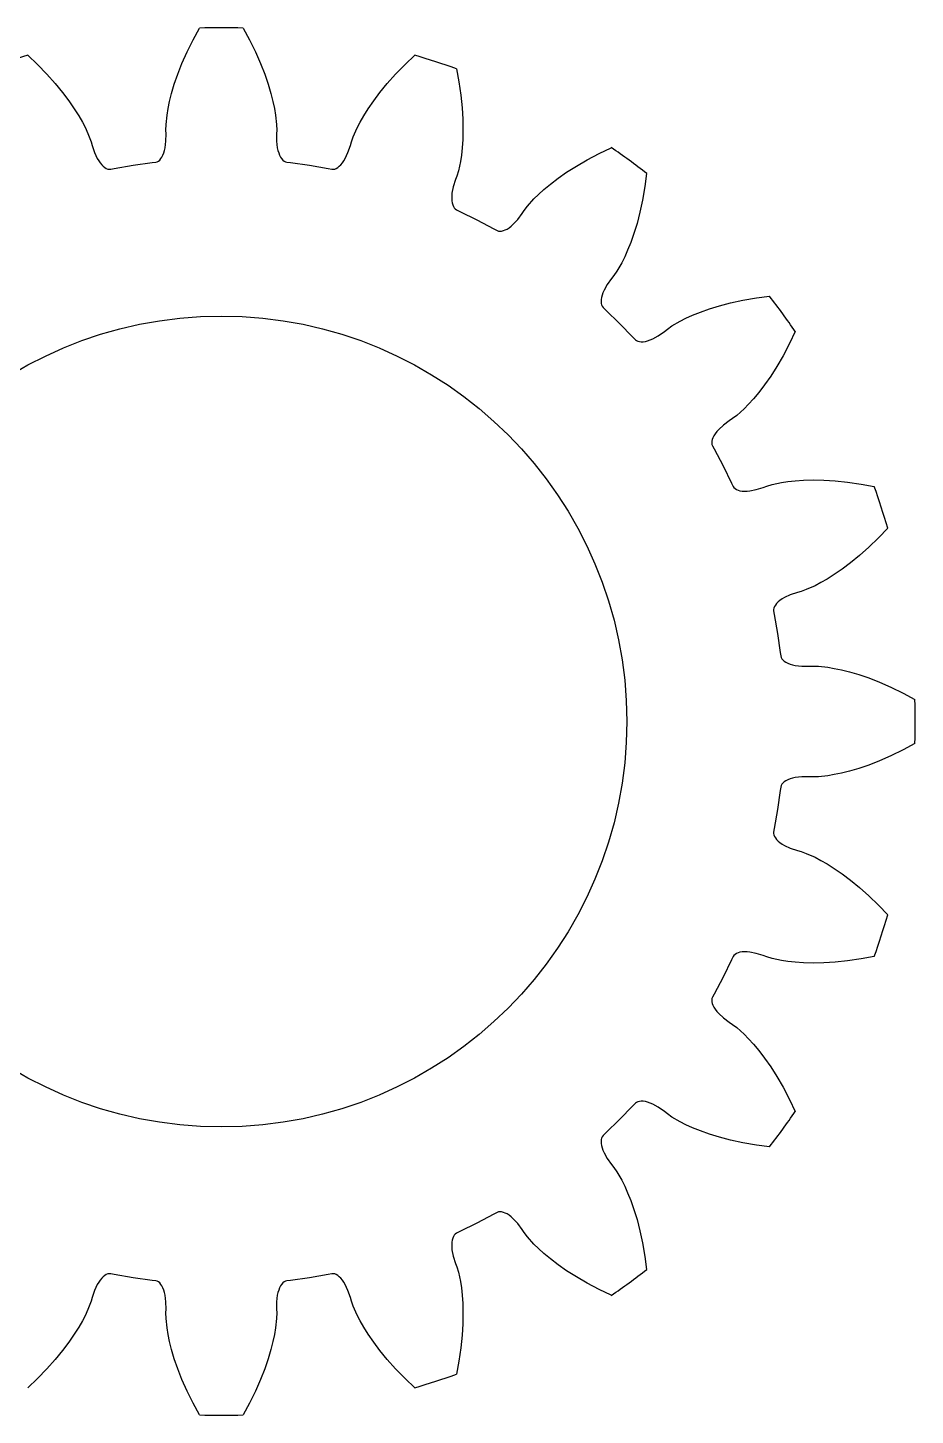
# Model space of a CAD drawing. Extents: x -7.7 to 7.7, y -7.7 to 7.7.
# Drawn here: x -2.15 to 7.7, y -7.7 to 7.7 of the extents above; entities that cross this region are included whole.
import ezdxf

# ---------------------------------------------------------------- set-up
doc = ezdxf.new("R2010")
doc.units = 0

msp = doc.modelspace()

# ---------------------------------------------------------------- linework, layer by layer
msp.add_circle((0, 0), 4.5)
msp.add_circle((0, 0), 4.5)
at = {"layer": 'layer0'}
for p, q in [((-0.38, 7.431), (-0.313, 7.567)), ((-0.313, 7.567), (-0.243, 7.696)), ((0.243, 7.696), (0.313, 7.567)), ((0.313, 7.567), (0.38, 7.431)), ((-2.147, 7.395), (-2.04, 7.293)), ((-0.436, 7.303), (-0.38, 7.431)), ((0.38, 7.431), (0.436, 7.303)), ((2.04, 7.293), (2.147, 7.395)), ((-2.04, 7.293), (-1.935, 7.185)), ((-0.483, 7.184), (-0.436, 7.303)), ((0.436, 7.303), (0.483, 7.184)), ((1.935, 7.185), (2.04, 7.293)), ((2.609, 7.244), (2.636, 7.1)), ((-1.935, 7.185), (-1.842, 7.081)), ((-0.521, 7.074), (-0.483, 7.184)), ((0.483, 7.184), (0.521, 7.074)), ((1.842, 7.081), (1.935, 7.185)), ((2.636, 7.1), (2.658, 6.95)), ((-1.842, 7.081), (-1.761, 6.982)), ((-1.761, 6.982), (-1.691, 6.889)), ((-0.574, 6.881), (-0.551, 6.972)), ((-0.551, 6.972), (-0.521, 7.074)), ((0.521, 7.074), (0.551, 6.972)), ((0.551, 6.972), (0.574, 6.881)), ((1.691, 6.889), (1.761, 6.982)), ((1.761, 6.982), (1.842, 7.081)), ((2.658, 6.95), (2.672, 6.811)), ((-1.691, 6.889), (-1.631, 6.801)), ((-1.631, 6.801), (-1.581, 6.722)), ((-0.602, 6.731), (-0.59, 6.802)), ((-0.59, 6.802), (-0.574, 6.881)), ((0.574, 6.881), (0.59, 6.802)), ((0.59, 6.802), (0.602, 6.731)), ((1.581, 6.722), (1.631, 6.801)), ((1.631, 6.801), (1.691, 6.889)), ((2.672, 6.811), (2.679, 6.684)), ((-1.581, 6.722), (-1.541, 6.652)), ((-1.541, 6.652), (-1.507, 6.588)), ((-0.615, 6.565), (-0.613, 6.626)), ((-0.613, 6.626), (-0.602, 6.731)), ((0.602, 6.731), (0.613, 6.626)), ((0.613, 6.626), (0.615, 6.565)), ((1.507, 6.588), (1.541, 6.652)), ((1.541, 6.652), (1.581, 6.722)), ((2.679, 6.684), (2.681, 6.567)), ((-1.507, 6.588), (-1.464, 6.491)), ((-1.464, 6.491), (-1.444, 6.434)), ((-0.613, 6.522), (-0.615, 6.565)), ((-0.614, 6.44), (-0.613, 6.522)), ((0.615, 6.565), (0.613, 6.522)), ((0.613, 6.522), (0.614, 6.44)), ((1.444, 6.434), (1.464, 6.491)), ((1.464, 6.491), (1.507, 6.588)), ((2.681, 6.567), (2.679, 6.461)), ((-1.444, 6.434), (-1.433, 6.392)), ((-1.433, 6.392), (-1.406, 6.314)), ((-1.406, 6.314), (-1.376, 6.25)), ((-0.638, 6.311), (-0.629, 6.339)), ((-0.629, 6.339), (-0.622, 6.369)), ((-0.622, 6.369), (-0.614, 6.44)), ((0.614, 6.44), (0.622, 6.369)), ((0.622, 6.369), (0.629, 6.339)), ((0.629, 6.339), (0.638, 6.311)), ((1.376, 6.25), (1.406, 6.314)), ((1.406, 6.314), (1.433, 6.392)), ((1.433, 6.392), (1.444, 6.434)), ((2.672, 6.367), (2.664, 6.287)), ((2.679, 6.461), (2.672, 6.367)), ((4.194, 6.306), (4.327, 6.369)), ((-1.376, 6.25), (-1.36, 6.223)), ((-1.36, 6.223), (-1.344, 6.199)), ((-1.344, 6.199), (-1.327, 6.179)), ((-1.327, 6.179), (-1.31, 6.162)), ((-1.31, 6.162), (-1.293, 6.149)), ((-1.187, 6.136), (-0.978, 6.173)), ((-0.978, 6.173), (-0.767, 6.203)), ((-0.767, 6.203), (-0.727, 6.208)), ((-0.727, 6.208), (-0.712, 6.213)), ((-0.712, 6.213), (-0.697, 6.221)), ((-0.697, 6.221), (-0.683, 6.232)), ((-0.683, 6.232), (-0.67, 6.247)), ((-0.67, 6.247), (-0.658, 6.265)), ((-0.658, 6.265), (-0.647, 6.287)), ((-0.647, 6.287), (-0.638, 6.311)), ((0.638, 6.311), (0.647, 6.287)), ((0.647, 6.287), (0.658, 6.265)), ((0.658, 6.265), (0.67, 6.247)), ((0.67, 6.247), (0.683, 6.232)), ((0.683, 6.232), (0.697, 6.221)), ((0.697, 6.221), (0.712, 6.213)), ((0.712, 6.213), (0.727, 6.208)), ((0.727, 6.208), (0.767, 6.203)), ((0.767, 6.203), (0.978, 6.173)), ((0.978, 6.173), (1.187, 6.136)), ((1.293, 6.149), (1.31, 6.162)), ((1.31, 6.162), (1.327, 6.179)), ((1.327, 6.179), (1.344, 6.199)), ((1.344, 6.199), (1.36, 6.223)), ((1.36, 6.223), (1.376, 6.25)), ((2.653, 6.216), (2.631, 6.112)), ((2.664, 6.287), (2.653, 6.216)), ((3.832, 6.096), (3.94, 6.165)), ((3.94, 6.165), (4.06, 6.235)), ((4.06, 6.235), (4.194, 6.306)), ((-1.293, 6.149), (-1.276, 6.138)), ((-1.276, 6.138), (-1.259, 6.132)), ((-1.259, 6.132), (-1.243, 6.129)), ((-1.243, 6.129), (-1.227, 6.129)), ((-1.227, 6.129), (-1.187, 6.136)), ((1.187, 6.136), (1.227, 6.129)), ((1.227, 6.129), (1.243, 6.129)), ((1.243, 6.129), (1.259, 6.132)), ((1.259, 6.132), (1.276, 6.138)), ((1.276, 6.138), (1.293, 6.149)), ((2.598, 6.014), (2.574, 5.935)), ((2.613, 6.054), (2.598, 6.014)), ((2.631, 6.112), (2.613, 6.054)), ((3.653, 5.965), (3.737, 6.029)), ((3.737, 6.029), (3.832, 6.096)), ((4.72, 6.083), (4.701, 5.938)), ((2.56, 5.865), (2.557, 5.834)), ((2.574, 5.935), (2.56, 5.865)), ((3.521, 5.85), (3.58, 5.904)), ((3.58, 5.904), (3.653, 5.965)), ((4.701, 5.938), (4.675, 5.788)), ((2.557, 5.834), (2.557, 5.805)), ((2.557, 5.805), (2.558, 5.779)), ((2.558, 5.779), (2.562, 5.755)), ((2.562, 5.755), (2.568, 5.734)), ((2.568, 5.734), (2.576, 5.716)), ((2.576, 5.716), (2.585, 5.701)), ((2.585, 5.701), (2.597, 5.689)), ((3.362, 5.673), (3.398, 5.721)), ((3.398, 5.721), (3.469, 5.8)), ((3.469, 5.8), (3.521, 5.85)), ((4.675, 5.788), (4.646, 5.652)), ((2.597, 5.689), (2.61, 5.679)), ((2.61, 5.679), (2.647, 5.662)), ((2.647, 5.662), (2.837, 5.569)), ((2.837, 5.569), (3.025, 5.469)), ((3.24, 5.519), (3.289, 5.571)), ((3.289, 5.571), (3.338, 5.637)), ((3.338, 5.637), (3.362, 5.673)), ((4.646, 5.652), (4.613, 5.529)), ((3.025, 5.469), (3.061, 5.45)), ((3.061, 5.45), (3.076, 5.444)), ((3.076, 5.444), (3.093, 5.443)), ((3.093, 5.443), (3.111, 5.444)), ((3.111, 5.444), (3.13, 5.448)), ((3.13, 5.448), (3.15, 5.456)), ((3.15, 5.456), (3.172, 5.466)), ((3.172, 5.466), (3.194, 5.48)), ((3.194, 5.48), (3.217, 5.498)), ((3.217, 5.498), (3.24, 5.519)), ((4.579, 5.417), (4.544, 5.317)), ((4.613, 5.529), (4.579, 5.417)), ((4.544, 5.317), (4.509, 5.23)), ((4.444, 5.092), (4.39, 5)), ((4.476, 5.156), (4.444, 5.092)), ((4.509, 5.23), (4.476, 5.156)), ((4.356, 4.95), (4.329, 4.917)), ((4.39, 5), (4.356, 4.95)), ((4.247, 4.787), (4.235, 4.758)), ((4.282, 4.849), (4.247, 4.787)), ((4.329, 4.917), (4.282, 4.849)), ((4.215, 4.682), (4.214, 4.66)), ((4.214, 4.66), (4.216, 4.641)), ((4.219, 4.706), (4.215, 4.682)), ((4.216, 4.641), (4.22, 4.623)), ((4.225, 4.731), (4.219, 4.706)), ((4.22, 4.623), (4.228, 4.608)), ((4.235, 4.758), (4.225, 4.731)), ((5.529, 4.613), (5.652, 4.646)), ((5.652, 4.646), (5.788, 4.675)), ((5.788, 4.675), (5.938, 4.701)), ((5.938, 4.701), (6.083, 4.72)), ((4.228, 4.608), (4.237, 4.595)), ((4.237, 4.595), (4.267, 4.567)), ((4.267, 4.567), (4.419, 4.419)), ((5.092, 4.444), (5.156, 4.476)), ((5.156, 4.476), (5.23, 4.509)), ((5.23, 4.509), (5.317, 4.544)), ((5.317, 4.544), (5.417, 4.579)), ((5.417, 4.579), (5.529, 4.613)), ((4.419, 4.419), (4.567, 4.267)), ((4.849, 4.282), (4.917, 4.329)), ((4.917, 4.329), (4.95, 4.356)), ((4.95, 4.356), (5, 4.39)), ((5, 4.39), (5.092, 4.444)), ((6.369, 4.327), (6.306, 4.194)), ((4.567, 4.267), (4.595, 4.237)), ((4.595, 4.237), (4.608, 4.228)), ((4.608, 4.228), (4.623, 4.22)), ((4.623, 4.22), (4.641, 4.216)), ((4.641, 4.216), (4.66, 4.214)), ((4.66, 4.214), (4.682, 4.215)), ((4.682, 4.215), (4.706, 4.219)), ((4.706, 4.219), (4.731, 4.225)), ((4.731, 4.225), (4.758, 4.235)), ((4.758, 4.235), (4.787, 4.247)), ((4.787, 4.247), (4.849, 4.282)), ((6.306, 4.194), (6.235, 4.06)), ((6.235, 4.06), (6.165, 3.94)), ((6.165, 3.94), (6.096, 3.832)), ((6.029, 3.737), (5.965, 3.653)), ((6.096, 3.832), (6.029, 3.737)), ((5.904, 3.58), (5.85, 3.521)), ((5.965, 3.653), (5.904, 3.58)), ((5.721, 3.398), (5.673, 3.362)), ((5.8, 3.469), (5.721, 3.398)), ((5.85, 3.521), (5.8, 3.469)), ((5.519, 3.24), (5.498, 3.217)), ((5.571, 3.289), (5.519, 3.24)), ((5.637, 3.338), (5.571, 3.289)), ((5.673, 3.362), (5.637, 3.338)), ((5.444, 3.111), (5.443, 3.093)), ((5.443, 3.093), (5.444, 3.076)), ((5.448, 3.13), (5.444, 3.111)), ((5.456, 3.15), (5.448, 3.13)), ((5.466, 3.172), (5.456, 3.15)), ((5.48, 3.194), (5.466, 3.172)), ((5.498, 3.217), (5.48, 3.194)), ((5.444, 3.076), (5.45, 3.061)), ((5.45, 3.061), (5.469, 3.025)), ((5.469, 3.025), (5.569, 2.837)), ((5.569, 2.837), (5.662, 2.647)), ((5.662, 2.647), (5.679, 2.61)), ((6.054, 2.613), (6.112, 2.631)), ((6.112, 2.631), (6.216, 2.653)), ((6.216, 2.653), (6.287, 2.664)), ((6.287, 2.664), (6.367, 2.672)), ((6.367, 2.672), (6.461, 2.679)), ((6.461, 2.679), (6.567, 2.681)), ((6.567, 2.681), (6.684, 2.679)), ((6.684, 2.679), (6.811, 2.672)), ((6.811, 2.672), (6.95, 2.658)), ((6.95, 2.658), (7.1, 2.636)), ((7.1, 2.636), (7.244, 2.609)), ((5.679, 2.61), (5.689, 2.597)), ((5.689, 2.597), (5.701, 2.585)), ((5.701, 2.585), (5.716, 2.576)), ((5.716, 2.576), (5.734, 2.568)), ((5.734, 2.568), (5.755, 2.562)), ((5.755, 2.562), (5.779, 2.558)), ((5.779, 2.558), (5.805, 2.557)), ((5.805, 2.557), (5.834, 2.557)), ((5.834, 2.557), (5.865, 2.56)), ((5.865, 2.56), (5.935, 2.574)), ((5.935, 2.574), (6.014, 2.598)), ((6.014, 2.598), (6.054, 2.613)), ((7.293, 2.04), (7.185, 1.935)), ((7.395, 2.147), (7.293, 2.04)), ((7.185, 1.935), (7.081, 1.842)), ((6.982, 1.761), (6.889, 1.691)), ((7.081, 1.842), (6.982, 1.761)), ((6.652, 1.541), (6.588, 1.507)), ((6.722, 1.581), (6.652, 1.541)), ((6.801, 1.631), (6.722, 1.581)), ((6.889, 1.691), (6.801, 1.631)), ((6.314, 1.406), (6.25, 1.376)), ((6.392, 1.433), (6.314, 1.406)), ((6.434, 1.444), (6.392, 1.433)), ((6.491, 1.464), (6.434, 1.444)), ((6.588, 1.507), (6.491, 1.464)), ((6.132, 1.259), (6.129, 1.243)), ((6.129, 1.243), (6.129, 1.227)), ((6.138, 1.276), (6.132, 1.259)), ((6.149, 1.293), (6.138, 1.276)), ((6.162, 1.31), (6.149, 1.293)), ((6.179, 1.327), (6.162, 1.31)), ((6.199, 1.344), (6.179, 1.327)), ((6.223, 1.36), (6.199, 1.344)), ((6.25, 1.376), (6.223, 1.36)), ((6.129, 1.227), (6.136, 1.187)), ((6.136, 1.187), (6.173, 0.978)), ((6.173, 0.978), (6.203, 0.767)), ((6.203, 0.767), (6.208, 0.727)), ((6.208, 0.727), (6.213, 0.712)), ((6.213, 0.712), (6.221, 0.697)), ((6.221, 0.697), (6.232, 0.683)), ((6.232, 0.683), (6.247, 0.67)), ((6.247, 0.67), (6.265, 0.658)), ((6.265, 0.658), (6.287, 0.647)), ((6.287, 0.647), (6.311, 0.638)), ((6.311, 0.638), (6.339, 0.629)), ((6.339, 0.629), (6.369, 0.622)), ((6.369, 0.622), (6.44, 0.614)), ((6.44, 0.614), (6.522, 0.613)), ((6.522, 0.613), (6.565, 0.615)), ((6.565, 0.615), (6.626, 0.613)), ((6.626, 0.613), (6.731, 0.602)), ((6.731, 0.602), (6.802, 0.59)), ((6.802, 0.59), (6.881, 0.574)), ((6.881, 0.574), (6.972, 0.551)), ((6.972, 0.551), (7.074, 0.521)), ((7.074, 0.521), (7.184, 0.483)), ((7.184, 0.483), (7.303, 0.436)), ((7.303, 0.436), (7.431, 0.38)), ((7.431, 0.38), (7.567, 0.313)), ((7.567, 0.313), (7.696, 0.243)), ((7.696, -0.243), (7.567, -0.313)), ((7.303, -0.436), (7.184, -0.483)), ((7.431, -0.38), (7.303, -0.436)), ((7.567, -0.313), (7.431, -0.38)), ((6.44, -0.614), (6.369, -0.622)), ((6.522, -0.613), (6.44, -0.614)), ((6.565, -0.615), (6.522, -0.613)), ((6.626, -0.613), (6.565, -0.615)), ((6.731, -0.602), (6.626, -0.613)), ((6.802, -0.59), (6.731, -0.602)), ((6.881, -0.574), (6.802, -0.59)), ((6.972, -0.551), (6.881, -0.574)), ((7.074, -0.521), (6.972, -0.551)), ((7.184, -0.483), (7.074, -0.521)), ((6.203, -0.767), (6.173, -0.978)), ((6.208, -0.727), (6.203, -0.767)), ((6.213, -0.712), (6.208, -0.727)), ((6.221, -0.697), (6.213, -0.712)), ((6.232, -0.683), (6.221, -0.697)), ((6.247, -0.67), (6.232, -0.683)), ((6.265, -0.658), (6.247, -0.67)), ((6.287, -0.647), (6.265, -0.658)), ((6.311, -0.638), (6.287, -0.647)), ((6.339, -0.629), (6.311, -0.638)), ((6.369, -0.622), (6.339, -0.629)), ((6.173, -0.978), (6.136, -1.187)), ((6.136, -1.187), (6.129, -1.227)), ((6.129, -1.227), (6.129, -1.243)), ((6.129, -1.243), (6.132, -1.259)), ((6.132, -1.259), (6.138, -1.276)), ((6.138, -1.276), (6.149, -1.293)), ((6.149, -1.293), (6.162, -1.31)), ((6.162, -1.31), (6.179, -1.327)), ((6.179, -1.327), (6.199, -1.344)), ((6.199, -1.344), (6.223, -1.36)), ((6.223, -1.36), (6.25, -1.376)), ((6.25, -1.376), (6.314, -1.406)), ((6.314, -1.406), (6.392, -1.433)), ((6.392, -1.433), (6.434, -1.444)), ((6.434, -1.444), (6.491, -1.464)), ((6.491, -1.464), (6.588, -1.507)), ((6.588, -1.507), (6.652, -1.541)), ((6.652, -1.541), (6.722, -1.581)), ((6.722, -1.581), (6.801, -1.631)), ((6.801, -1.631), (6.889, -1.691)), ((6.889, -1.691), (6.982, -1.761)), ((6.982, -1.761), (7.081, -1.842)), ((7.081, -1.842), (7.185, -1.935)), ((7.185, -1.935), (7.293, -2.04)), ((7.293, -2.04), (7.395, -2.147)), ((5.679, -2.61), (5.662, -2.647)), ((5.689, -2.597), (5.679, -2.61)), ((5.701, -2.585), (5.689, -2.597)), ((5.716, -2.576), (5.701, -2.585)), ((5.734, -2.568), (5.716, -2.576)), ((5.755, -2.562), (5.734, -2.568)), ((5.779, -2.558), (5.755, -2.562)), ((5.805, -2.557), (5.779, -2.558)), ((5.834, -2.557), (5.805, -2.557)), ((5.865, -2.56), (5.834, -2.557)), ((5.935, -2.574), (5.865, -2.56)), ((6.014, -2.598), (5.935, -2.574)), ((6.054, -2.613), (6.014, -2.598)), ((6.112, -2.631), (6.054, -2.613)), ((7.244, -2.609), (7.1, -2.636)), ((5.662, -2.647), (5.569, -2.837)), ((6.216, -2.653), (6.112, -2.631)), ((6.287, -2.664), (6.216, -2.653)), ((6.367, -2.672), (6.287, -2.664)), ((6.461, -2.679), (6.367, -2.672)), ((6.567, -2.681), (6.461, -2.679)), ((6.684, -2.679), (6.567, -2.681)), ((6.811, -2.672), (6.684, -2.679)), ((6.95, -2.658), (6.811, -2.672)), ((7.1, -2.636), (6.95, -2.658)), ((5.569, -2.837), (5.469, -3.025)), ((5.444, -3.076), (5.443, -3.093)), ((5.45, -3.061), (5.444, -3.076)), ((5.469, -3.025), (5.45, -3.061)), ((5.443, -3.093), (5.444, -3.111)), ((5.444, -3.111), (5.448, -3.13)), ((5.448, -3.13), (5.456, -3.15)), ((5.456, -3.15), (5.466, -3.172)), ((5.466, -3.172), (5.48, -3.194)), ((5.48, -3.194), (5.498, -3.217)), ((5.498, -3.217), (5.519, -3.24)), ((5.519, -3.24), (5.571, -3.289)), ((5.571, -3.289), (5.637, -3.338)), ((5.637, -3.338), (5.673, -3.362)), ((5.673, -3.362), (5.721, -3.398)), ((5.721, -3.398), (5.8, -3.469)), ((5.8, -3.469), (5.85, -3.521)), ((5.85, -3.521), (5.904, -3.58)), ((5.904, -3.58), (5.965, -3.653)), ((5.965, -3.653), (6.029, -3.737)), ((6.029, -3.737), (6.096, -3.832)), ((6.096, -3.832), (6.165, -3.94)), ((6.165, -3.94), (6.235, -4.06)), ((6.235, -4.06), (6.306, -4.194)), ((4.567, -4.267), (4.419, -4.419)), ((4.595, -4.237), (4.567, -4.267)), ((4.608, -4.228), (4.595, -4.237)), ((4.623, -4.22), (4.608, -4.228)), ((4.641, -4.216), (4.623, -4.22)), ((4.66, -4.214), (4.641, -4.216)), ((4.682, -4.215), (4.66, -4.214)), ((4.706, -4.219), (4.682, -4.215)), ((4.731, -4.225), (4.706, -4.219)), ((4.758, -4.235), (4.731, -4.225)), ((4.787, -4.247), (4.758, -4.235)), ((4.849, -4.282), (4.787, -4.247)), ((4.917, -4.329), (4.849, -4.282)), ((6.306, -4.194), (6.369, -4.327)), ((4.419, -4.419), (4.267, -4.567)), ((4.95, -4.356), (4.917, -4.329)), ((5, -4.39), (4.95, -4.356)), ((5.092, -4.444), (5, -4.39)), ((5.156, -4.476), (5.092, -4.444)), ((4.228, -4.608), (4.22, -4.623)), ((4.237, -4.595), (4.228, -4.608)), ((4.267, -4.567), (4.237, -4.595)), ((5.23, -4.509), (5.156, -4.476)), ((5.317, -4.544), (5.23, -4.509)), ((5.417, -4.579), (5.317, -4.544)), ((5.529, -4.613), (5.417, -4.579)), ((5.652, -4.646), (5.529, -4.613)), ((4.216, -4.641), (4.214, -4.66)), ((4.214, -4.66), (4.215, -4.682)), ((4.215, -4.682), (4.219, -4.706)), ((4.22, -4.623), (4.216, -4.641)), ((4.219, -4.706), (4.225, -4.731)), ((4.225, -4.731), (4.235, -4.758)), ((4.235, -4.758), (4.247, -4.787)), ((5.788, -4.675), (5.652, -4.646)), ((5.938, -4.701), (5.788, -4.675)), ((6.083, -4.72), (5.938, -4.701)), ((4.247, -4.787), (4.282, -4.849)), ((4.282, -4.849), (4.329, -4.917)), ((4.329, -4.917), (4.356, -4.95)), ((4.356, -4.95), (4.39, -5)), ((4.39, -5), (4.444, -5.092)), ((4.444, -5.092), (4.476, -5.156)), ((4.476, -5.156), (4.509, -5.23)), ((4.509, -5.23), (4.544, -5.317)), ((4.544, -5.317), (4.579, -5.417)), ((3.025, -5.469), (2.837, -5.569)), ((3.061, -5.45), (3.025, -5.469)), ((3.076, -5.444), (3.061, -5.45)), ((3.093, -5.443), (3.076, -5.444)), ((3.111, -5.444), (3.093, -5.443)), ((3.13, -5.448), (3.111, -5.444)), ((3.15, -5.456), (3.13, -5.448)), ((3.172, -5.466), (3.15, -5.456)), ((3.194, -5.48), (3.172, -5.466)), ((3.217, -5.498), (3.194, -5.48)), ((3.24, -5.519), (3.217, -5.498)), ((3.289, -5.571), (3.24, -5.519)), ((4.579, -5.417), (4.613, -5.529)), ((4.613, -5.529), (4.646, -5.652)), ((2.597, -5.689), (2.585, -5.701)), ((2.61, -5.679), (2.597, -5.689)), ((2.647, -5.662), (2.61, -5.679)), ((2.837, -5.569), (2.647, -5.662)), ((3.338, -5.637), (3.289, -5.571)), ((3.362, -5.673), (3.338, -5.637)), ((3.398, -5.721), (3.362, -5.673)), ((4.646, -5.652), (4.675, -5.788)), ((2.558, -5.779), (2.557, -5.805)), ((2.557, -5.805), (2.557, -5.834)), ((2.557, -5.834), (2.56, -5.865)), ((2.562, -5.755), (2.558, -5.779)), ((2.568, -5.734), (2.562, -5.755)), ((2.576, -5.716), (2.568, -5.734)), ((2.585, -5.701), (2.576, -5.716)), ((3.469, -5.8), (3.398, -5.721)), ((3.521, -5.85), (3.469, -5.8)), ((3.58, -5.904), (3.521, -5.85)), ((4.675, -5.788), (4.701, -5.938)), ((2.56, -5.865), (2.574, -5.935)), ((2.574, -5.935), (2.598, -6.014)), ((3.653, -5.965), (3.58, -5.904)), ((3.737, -6.029), (3.653, -5.965)), ((4.701, -5.938), (4.72, -6.083)), ((-1.293, -6.149), (-1.31, -6.162)), ((-1.276, -6.138), (-1.293, -6.149)), ((-1.259, -6.132), (-1.276, -6.138)), ((-1.243, -6.129), (-1.259, -6.132)), ((-1.227, -6.129), (-1.243, -6.129)), ((-1.187, -6.136), (-1.227, -6.129)), ((-0.978, -6.173), (-1.187, -6.136)), ((1.187, -6.136), (0.978, -6.173)), ((1.227, -6.129), (1.187, -6.136)), ((1.243, -6.129), (1.227, -6.129)), ((1.259, -6.132), (1.243, -6.129)), ((1.276, -6.138), (1.259, -6.132)), ((1.293, -6.149), (1.276, -6.138)), ((1.31, -6.162), (1.293, -6.149)), ((2.598, -6.014), (2.613, -6.054)), ((2.613, -6.054), (2.631, -6.112)), ((2.631, -6.112), (2.653, -6.216)), ((3.832, -6.096), (3.737, -6.029)), ((3.94, -6.165), (3.832, -6.096)), ((-1.376, -6.25), (-1.406, -6.314)), ((-1.36, -6.223), (-1.376, -6.25)), ((-1.344, -6.199), (-1.36, -6.223)), ((-1.327, -6.179), (-1.344, -6.199)), ((-1.31, -6.162), (-1.327, -6.179)), ((-0.767, -6.203), (-0.978, -6.173)), ((-0.727, -6.208), (-0.767, -6.203)), ((-0.712, -6.213), (-0.727, -6.208)), ((-0.697, -6.221), (-0.712, -6.213)), ((-0.683, -6.232), (-0.697, -6.221)), ((-0.67, -6.247), (-0.683, -6.232)), ((-0.658, -6.265), (-0.67, -6.247)), ((-0.647, -6.287), (-0.658, -6.265)), ((-0.638, -6.311), (-0.647, -6.287)), ((-0.629, -6.339), (-0.638, -6.311)), ((0.638, -6.311), (0.629, -6.339)), ((0.647, -6.287), (0.638, -6.311)), ((0.658, -6.265), (0.647, -6.287)), ((0.67, -6.247), (0.658, -6.265)), ((0.683, -6.232), (0.67, -6.247)), ((0.697, -6.221), (0.683, -6.232)), ((0.712, -6.213), (0.697, -6.221)), ((0.727, -6.208), (0.712, -6.213)), ((0.767, -6.203), (0.727, -6.208)), ((0.978, -6.173), (0.767, -6.203)), ((1.327, -6.179), (1.31, -6.162)), ((1.344, -6.199), (1.327, -6.179)), ((1.36, -6.223), (1.344, -6.199)), ((1.376, -6.25), (1.36, -6.223)), ((1.406, -6.314), (1.376, -6.25)), ((2.653, -6.216), (2.664, -6.287)), ((2.664, -6.287), (2.672, -6.367)), ((4.06, -6.235), (3.94, -6.165)), ((4.194, -6.306), (4.06, -6.235)), ((4.327, -6.369), (4.194, -6.306)), ((-1.444, -6.434), (-1.464, -6.491)), ((-1.433, -6.392), (-1.444, -6.434)), ((-1.406, -6.314), (-1.433, -6.392)), ((-0.622, -6.369), (-0.629, -6.339)), ((-0.614, -6.44), (-0.622, -6.369)), ((-0.613, -6.522), (-0.614, -6.44)), ((0.614, -6.44), (0.613, -6.522)), ((0.622, -6.369), (0.614, -6.44)), ((0.629, -6.339), (0.622, -6.369)), ((1.433, -6.392), (1.406, -6.314)), ((1.444, -6.434), (1.433, -6.392)), ((1.464, -6.491), (1.444, -6.434)), ((2.672, -6.367), (2.679, -6.461)), ((2.679, -6.461), (2.681, -6.567)), ((-1.507, -6.588), (-1.541, -6.652)), ((-1.464, -6.491), (-1.507, -6.588)), ((-0.615, -6.565), (-0.613, -6.522)), ((-0.613, -6.626), (-0.615, -6.565)), ((0.613, -6.522), (0.615, -6.565)), ((0.615, -6.565), (0.613, -6.626)), ((1.507, -6.588), (1.464, -6.491)), ((1.541, -6.652), (1.507, -6.588)), ((2.681, -6.567), (2.679, -6.684)), ((-1.581, -6.722), (-1.631, -6.801)), ((-1.541, -6.652), (-1.581, -6.722)), ((-0.602, -6.731), (-0.613, -6.626)), ((-0.59, -6.802), (-0.602, -6.731)), ((0.602, -6.731), (0.59, -6.802)), ((0.613, -6.626), (0.602, -6.731)), ((1.581, -6.722), (1.541, -6.652)), ((1.631, -6.801), (1.581, -6.722)), ((2.679, -6.684), (2.672, -6.811)), ((-1.691, -6.889), (-1.761, -6.982)), ((-1.631, -6.801), (-1.691, -6.889)), ((-0.574, -6.881), (-0.59, -6.802)), ((-0.551, -6.972), (-0.574, -6.881)), ((0.574, -6.881), (0.551, -6.972)), ((0.59, -6.802), (0.574, -6.881)), ((1.691, -6.889), (1.631, -6.801)), ((1.761, -6.982), (1.691, -6.889)), ((2.672, -6.811), (2.658, -6.95)), ((-1.842, -7.081), (-1.935, -7.185)), ((-1.761, -6.982), (-1.842, -7.081)), ((-0.521, -7.074), (-0.551, -6.972)), ((-0.483, -7.184), (-0.521, -7.074)), ((0.521, -7.074), (0.483, -7.184)), ((0.551, -6.972), (0.521, -7.074)), ((1.842, -7.081), (1.761, -6.982)), ((1.935, -7.185), (1.842, -7.081)), ((2.658, -6.95), (2.636, -7.1)), ((-1.935, -7.185), (-2.04, -7.293)), ((-0.436, -7.303), (-0.483, -7.184)), ((0.483, -7.184), (0.436, -7.303)), ((2.04, -7.293), (1.935, -7.185)), ((2.636, -7.1), (2.609, -7.244)), ((-2.04, -7.293), (-2.147, -7.395)), ((-0.38, -7.431), (-0.436, -7.303)), ((0.436, -7.303), (0.38, -7.431)), ((2.147, -7.395), (2.04, -7.293)), ((-0.313, -7.567), (-0.38, -7.431)), ((0.38, -7.431), (0.313, -7.567)), ((-0.243, -7.696), (-0.313, -7.567)), ((0.313, -7.567), (0.243, -7.696))]:
    msp.add_line(p, q, dxfattribs=at)
for start, end in [(88.1909, 91.8091), (106.1909, 109.8091), (70.1909, 73.8091), (52.1909, 55.8091), (34.1909, 37.8091), (16.1909, 19.8091), (358.1909, 361.8091), (340.1909, 343.8091), (322.1909, 325.8091), (304.1909, 307.8091), (286.1909, 289.8091), (268.1909, 271.8091)]:
    msp.add_arc((0, 0), 7.7, start, end, dxfattribs=at)
at = {"layer": 'layer1'}
for p, q in [((-0.38, 7.431), (-0.313, 7.567)), ((-0.313, 7.567), (-0.243, 7.696)), ((0.243, 7.696), (0.313, 7.567)), ((0.313, 7.567), (0.38, 7.431)), ((-2.147, 7.395), (-2.04, 7.293)), ((-0.436, 7.303), (-0.38, 7.431)), ((0.38, 7.431), (0.436, 7.303)), ((2.04, 7.293), (2.147, 7.395)), ((-2.04, 7.293), (-1.935, 7.185)), ((-0.483, 7.184), (-0.436, 7.303)), ((0.436, 7.303), (0.483, 7.184)), ((1.935, 7.185), (2.04, 7.293)), ((2.609, 7.244), (2.636, 7.1)), ((-1.935, 7.185), (-1.842, 7.081)), ((-0.521, 7.074), (-0.483, 7.184)), ((0.483, 7.184), (0.521, 7.074)), ((1.842, 7.081), (1.935, 7.185)), ((2.636, 7.1), (2.658, 6.95)), ((-1.842, 7.081), (-1.761, 6.982)), ((-1.761, 6.982), (-1.691, 6.889)), ((-0.574, 6.881), (-0.551, 6.972)), ((-0.551, 6.972), (-0.521, 7.074)), ((0.521, 7.074), (0.551, 6.972)), ((0.551, 6.972), (0.574, 6.881)), ((1.691, 6.889), (1.761, 6.982)), ((1.761, 6.982), (1.842, 7.081)), ((2.658, 6.95), (2.672, 6.811)), ((-1.691, 6.889), (-1.631, 6.801)), ((-1.631, 6.801), (-1.581, 6.722)), ((-0.602, 6.731), (-0.59, 6.802)), ((-0.59, 6.802), (-0.574, 6.881)), ((0.574, 6.881), (0.59, 6.802)), ((0.59, 6.802), (0.602, 6.731)), ((1.581, 6.722), (1.631, 6.801)), ((1.631, 6.801), (1.691, 6.889)), ((2.672, 6.811), (2.679, 6.684)), ((-1.581, 6.722), (-1.541, 6.652)), ((-1.541, 6.652), (-1.507, 6.588)), ((-0.615, 6.565), (-0.613, 6.626)), ((-0.613, 6.626), (-0.602, 6.731)), ((0.602, 6.731), (0.613, 6.626)), ((0.613, 6.626), (0.615, 6.565)), ((1.507, 6.588), (1.541, 6.652)), ((1.541, 6.652), (1.581, 6.722)), ((2.679, 6.684), (2.681, 6.567)), ((-1.507, 6.588), (-1.464, 6.491)), ((-1.464, 6.491), (-1.444, 6.434)), ((-0.613, 6.522), (-0.615, 6.565)), ((-0.614, 6.44), (-0.613, 6.522)), ((0.615, 6.565), (0.613, 6.522)), ((0.613, 6.522), (0.614, 6.44)), ((1.444, 6.434), (1.464, 6.491)), ((1.464, 6.491), (1.507, 6.588)), ((2.681, 6.567), (2.679, 6.461)), ((-1.444, 6.434), (-1.433, 6.392)), ((-1.433, 6.392), (-1.406, 6.314)), ((-1.406, 6.314), (-1.376, 6.25)), ((-0.638, 6.311), (-0.629, 6.339)), ((-0.629, 6.339), (-0.622, 6.369)), ((-0.622, 6.369), (-0.614, 6.44)), ((0.614, 6.44), (0.622, 6.369)), ((0.622, 6.369), (0.629, 6.339)), ((0.629, 6.339), (0.638, 6.311)), ((1.376, 6.25), (1.406, 6.314)), ((1.406, 6.314), (1.433, 6.392)), ((1.433, 6.392), (1.444, 6.434)), ((2.672, 6.367), (2.664, 6.287)), ((2.679, 6.461), (2.672, 6.367)), ((4.194, 6.306), (4.327, 6.369)), ((-1.376, 6.25), (-1.36, 6.223)), ((-1.36, 6.223), (-1.344, 6.199)), ((-1.344, 6.199), (-1.327, 6.179)), ((-1.327, 6.179), (-1.31, 6.162)), ((-1.31, 6.162), (-1.293, 6.149)), ((-1.187, 6.136), (-0.978, 6.173)), ((-0.978, 6.173), (-0.767, 6.203)), ((-0.767, 6.203), (-0.727, 6.208)), ((-0.727, 6.208), (-0.712, 6.213)), ((-0.712, 6.213), (-0.697, 6.221)), ((-0.697, 6.221), (-0.683, 6.232)), ((-0.683, 6.232), (-0.67, 6.247)), ((-0.67, 6.247), (-0.658, 6.265)), ((-0.658, 6.265), (-0.647, 6.287)), ((-0.647, 6.287), (-0.638, 6.311)), ((0.638, 6.311), (0.647, 6.287)), ((0.647, 6.287), (0.658, 6.265)), ((0.658, 6.265), (0.67, 6.247)), ((0.67, 6.247), (0.683, 6.232)), ((0.683, 6.232), (0.697, 6.221)), ((0.697, 6.221), (0.712, 6.213)), ((0.712, 6.213), (0.727, 6.208)), ((0.727, 6.208), (0.767, 6.203)), ((0.767, 6.203), (0.978, 6.173)), ((0.978, 6.173), (1.187, 6.136)), ((1.293, 6.149), (1.31, 6.162)), ((1.31, 6.162), (1.327, 6.179)), ((1.327, 6.179), (1.344, 6.199)), ((1.344, 6.199), (1.36, 6.223)), ((1.36, 6.223), (1.376, 6.25)), ((2.653, 6.216), (2.631, 6.112)), ((2.664, 6.287), (2.653, 6.216)), ((3.832, 6.096), (3.94, 6.165)), ((3.94, 6.165), (4.06, 6.235)), ((4.06, 6.235), (4.194, 6.306)), ((-1.293, 6.149), (-1.276, 6.138)), ((-1.276, 6.138), (-1.259, 6.132)), ((-1.259, 6.132), (-1.243, 6.129)), ((-1.243, 6.129), (-1.227, 6.129)), ((-1.227, 6.129), (-1.187, 6.136)), ((1.187, 6.136), (1.227, 6.129)), ((1.227, 6.129), (1.243, 6.129)), ((1.243, 6.129), (1.259, 6.132)), ((1.259, 6.132), (1.276, 6.138)), ((1.276, 6.138), (1.293, 6.149)), ((2.598, 6.014), (2.574, 5.935)), ((2.613, 6.054), (2.598, 6.014)), ((2.631, 6.112), (2.613, 6.054)), ((3.653, 5.965), (3.737, 6.029)), ((3.737, 6.029), (3.832, 6.096)), ((4.72, 6.083), (4.701, 5.938)), ((2.56, 5.865), (2.557, 5.834)), ((2.574, 5.935), (2.56, 5.865)), ((3.521, 5.85), (3.58, 5.904)), ((3.58, 5.904), (3.653, 5.965)), ((4.701, 5.938), (4.675, 5.788)), ((2.557, 5.834), (2.557, 5.805)), ((2.557, 5.805), (2.558, 5.779)), ((2.558, 5.779), (2.562, 5.755)), ((2.562, 5.755), (2.568, 5.734)), ((2.568, 5.734), (2.576, 5.716)), ((2.576, 5.716), (2.585, 5.701)), ((2.585, 5.701), (2.597, 5.689)), ((3.362, 5.673), (3.398, 5.721)), ((3.398, 5.721), (3.469, 5.8)), ((3.469, 5.8), (3.521, 5.85)), ((4.675, 5.788), (4.646, 5.652)), ((2.597, 5.689), (2.61, 5.679)), ((2.61, 5.679), (2.647, 5.662)), ((2.647, 5.662), (2.837, 5.569)), ((2.837, 5.569), (3.025, 5.469)), ((3.24, 5.519), (3.289, 5.571)), ((3.289, 5.571), (3.338, 5.637)), ((3.338, 5.637), (3.362, 5.673)), ((4.646, 5.652), (4.613, 5.529)), ((3.025, 5.469), (3.061, 5.45)), ((3.061, 5.45), (3.076, 5.444)), ((3.076, 5.444), (3.093, 5.443)), ((3.093, 5.443), (3.111, 5.444)), ((3.111, 5.444), (3.13, 5.448)), ((3.13, 5.448), (3.15, 5.456)), ((3.15, 5.456), (3.172, 5.466)), ((3.172, 5.466), (3.194, 5.48)), ((3.194, 5.48), (3.217, 5.498)), ((3.217, 5.498), (3.24, 5.519)), ((4.579, 5.417), (4.544, 5.317)), ((4.613, 5.529), (4.579, 5.417)), ((4.544, 5.317), (4.509, 5.23)), ((4.444, 5.092), (4.39, 5)), ((4.476, 5.156), (4.444, 5.092)), ((4.509, 5.23), (4.476, 5.156)), ((4.356, 4.95), (4.329, 4.917)), ((4.39, 5), (4.356, 4.95)), ((4.247, 4.787), (4.235, 4.758)), ((4.282, 4.849), (4.247, 4.787)), ((4.329, 4.917), (4.282, 4.849)), ((4.215, 4.682), (4.214, 4.66)), ((4.214, 4.66), (4.216, 4.641)), ((4.219, 4.706), (4.215, 4.682)), ((4.216, 4.641), (4.22, 4.623)), ((4.225, 4.731), (4.219, 4.706)), ((4.22, 4.623), (4.228, 4.608)), ((4.235, 4.758), (4.225, 4.731)), ((5.529, 4.613), (5.652, 4.646)), ((5.652, 4.646), (5.788, 4.675)), ((5.788, 4.675), (5.938, 4.701)), ((5.938, 4.701), (6.083, 4.72)), ((4.228, 4.608), (4.237, 4.595)), ((4.237, 4.595), (4.267, 4.567)), ((4.267, 4.567), (4.419, 4.419)), ((5.092, 4.444), (5.156, 4.476)), ((5.156, 4.476), (5.23, 4.509)), ((5.23, 4.509), (5.317, 4.544)), ((5.317, 4.544), (5.417, 4.579)), ((5.417, 4.579), (5.529, 4.613)), ((4.419, 4.419), (4.567, 4.267)), ((4.849, 4.282), (4.917, 4.329)), ((4.917, 4.329), (4.95, 4.356)), ((4.95, 4.356), (5, 4.39)), ((5, 4.39), (5.092, 4.444)), ((6.369, 4.327), (6.306, 4.194)), ((4.567, 4.267), (4.595, 4.237)), ((4.595, 4.237), (4.608, 4.228)), ((4.608, 4.228), (4.623, 4.22)), ((4.623, 4.22), (4.641, 4.216)), ((4.641, 4.216), (4.66, 4.214)), ((4.66, 4.214), (4.682, 4.215)), ((4.682, 4.215), (4.706, 4.219)), ((4.706, 4.219), (4.731, 4.225)), ((4.731, 4.225), (4.758, 4.235)), ((4.758, 4.235), (4.787, 4.247)), ((4.787, 4.247), (4.849, 4.282)), ((6.306, 4.194), (6.235, 4.06)), ((6.235, 4.06), (6.165, 3.94)), ((6.165, 3.94), (6.096, 3.832)), ((6.029, 3.737), (5.965, 3.653)), ((6.096, 3.832), (6.029, 3.737)), ((5.904, 3.58), (5.85, 3.521)), ((5.965, 3.653), (5.904, 3.58)), ((5.721, 3.398), (5.673, 3.362)), ((5.8, 3.469), (5.721, 3.398)), ((5.85, 3.521), (5.8, 3.469)), ((5.519, 3.24), (5.498, 3.217)), ((5.571, 3.289), (5.519, 3.24)), ((5.637, 3.338), (5.571, 3.289)), ((5.673, 3.362), (5.637, 3.338)), ((5.444, 3.111), (5.443, 3.093)), ((5.443, 3.093), (5.444, 3.076)), ((5.448, 3.13), (5.444, 3.111)), ((5.456, 3.15), (5.448, 3.13)), ((5.466, 3.172), (5.456, 3.15)), ((5.48, 3.194), (5.466, 3.172)), ((5.498, 3.217), (5.48, 3.194)), ((5.444, 3.076), (5.45, 3.061)), ((5.45, 3.061), (5.469, 3.025)), ((5.469, 3.025), (5.569, 2.837)), ((5.569, 2.837), (5.662, 2.647)), ((5.662, 2.647), (5.679, 2.61)), ((6.054, 2.613), (6.112, 2.631)), ((6.112, 2.631), (6.216, 2.653)), ((6.216, 2.653), (6.287, 2.664)), ((6.287, 2.664), (6.367, 2.672)), ((6.367, 2.672), (6.461, 2.679)), ((6.461, 2.679), (6.567, 2.681)), ((6.567, 2.681), (6.684, 2.679)), ((6.684, 2.679), (6.811, 2.672)), ((6.811, 2.672), (6.95, 2.658)), ((6.95, 2.658), (7.1, 2.636)), ((7.1, 2.636), (7.244, 2.609)), ((5.679, 2.61), (5.689, 2.597)), ((5.689, 2.597), (5.701, 2.585)), ((5.701, 2.585), (5.716, 2.576)), ((5.716, 2.576), (5.734, 2.568)), ((5.734, 2.568), (5.755, 2.562)), ((5.755, 2.562), (5.779, 2.558)), ((5.779, 2.558), (5.805, 2.557)), ((5.805, 2.557), (5.834, 2.557)), ((5.834, 2.557), (5.865, 2.56)), ((5.865, 2.56), (5.935, 2.574)), ((5.935, 2.574), (6.014, 2.598)), ((6.014, 2.598), (6.054, 2.613)), ((7.293, 2.04), (7.185, 1.935)), ((7.395, 2.147), (7.293, 2.04)), ((7.185, 1.935), (7.081, 1.842)), ((6.982, 1.761), (6.889, 1.691)), ((7.081, 1.842), (6.982, 1.761)), ((6.652, 1.541), (6.588, 1.507)), ((6.722, 1.581), (6.652, 1.541)), ((6.801, 1.631), (6.722, 1.581)), ((6.889, 1.691), (6.801, 1.631)), ((6.314, 1.406), (6.25, 1.376)), ((6.392, 1.433), (6.314, 1.406)), ((6.434, 1.444), (6.392, 1.433)), ((6.491, 1.464), (6.434, 1.444)), ((6.588, 1.507), (6.491, 1.464)), ((6.132, 1.259), (6.129, 1.243)), ((6.129, 1.243), (6.129, 1.227)), ((6.138, 1.276), (6.132, 1.259)), ((6.149, 1.293), (6.138, 1.276)), ((6.162, 1.31), (6.149, 1.293)), ((6.179, 1.327), (6.162, 1.31)), ((6.199, 1.344), (6.179, 1.327)), ((6.223, 1.36), (6.199, 1.344)), ((6.25, 1.376), (6.223, 1.36)), ((6.129, 1.227), (6.136, 1.187)), ((6.136, 1.187), (6.173, 0.978)), ((6.173, 0.978), (6.203, 0.767)), ((6.203, 0.767), (6.208, 0.727)), ((6.208, 0.727), (6.213, 0.712)), ((6.213, 0.712), (6.221, 0.697)), ((6.221, 0.697), (6.232, 0.683)), ((6.232, 0.683), (6.247, 0.67)), ((6.247, 0.67), (6.265, 0.658)), ((6.265, 0.658), (6.287, 0.647)), ((6.287, 0.647), (6.311, 0.638)), ((6.311, 0.638), (6.339, 0.629)), ((6.339, 0.629), (6.369, 0.622)), ((6.369, 0.622), (6.44, 0.614)), ((6.44, 0.614), (6.522, 0.613)), ((6.522, 0.613), (6.565, 0.615)), ((6.565, 0.615), (6.626, 0.613)), ((6.626, 0.613), (6.731, 0.602)), ((6.731, 0.602), (6.802, 0.59)), ((6.802, 0.59), (6.881, 0.574)), ((6.881, 0.574), (6.972, 0.551)), ((6.972, 0.551), (7.074, 0.521)), ((7.074, 0.521), (7.184, 0.483)), ((7.184, 0.483), (7.303, 0.436)), ((7.303, 0.436), (7.431, 0.38)), ((7.431, 0.38), (7.567, 0.313)), ((7.567, 0.313), (7.696, 0.243)), ((7.696, -0.243), (7.567, -0.313)), ((7.303, -0.436), (7.184, -0.483)), ((7.431, -0.38), (7.303, -0.436)), ((7.567, -0.313), (7.431, -0.38)), ((6.44, -0.614), (6.369, -0.622)), ((6.522, -0.613), (6.44, -0.614)), ((6.565, -0.615), (6.522, -0.613)), ((6.626, -0.613), (6.565, -0.615)), ((6.731, -0.602), (6.626, -0.613)), ((6.802, -0.59), (6.731, -0.602)), ((6.881, -0.574), (6.802, -0.59)), ((6.972, -0.551), (6.881, -0.574)), ((7.074, -0.521), (6.972, -0.551)), ((7.184, -0.483), (7.074, -0.521)), ((6.203, -0.767), (6.173, -0.978)), ((6.208, -0.727), (6.203, -0.767)), ((6.213, -0.712), (6.208, -0.727)), ((6.221, -0.697), (6.213, -0.712)), ((6.232, -0.683), (6.221, -0.697)), ((6.247, -0.67), (6.232, -0.683)), ((6.265, -0.658), (6.247, -0.67)), ((6.287, -0.647), (6.265, -0.658)), ((6.311, -0.638), (6.287, -0.647)), ((6.339, -0.629), (6.311, -0.638)), ((6.369, -0.622), (6.339, -0.629)), ((6.173, -0.978), (6.136, -1.187)), ((6.136, -1.187), (6.129, -1.227)), ((6.129, -1.227), (6.129, -1.243)), ((6.129, -1.243), (6.132, -1.259)), ((6.132, -1.259), (6.138, -1.276)), ((6.138, -1.276), (6.149, -1.293)), ((6.149, -1.293), (6.162, -1.31)), ((6.162, -1.31), (6.179, -1.327)), ((6.179, -1.327), (6.199, -1.344)), ((6.199, -1.344), (6.223, -1.36)), ((6.223, -1.36), (6.25, -1.376)), ((6.25, -1.376), (6.314, -1.406)), ((6.314, -1.406), (6.392, -1.433)), ((6.392, -1.433), (6.434, -1.444)), ((6.434, -1.444), (6.491, -1.464)), ((6.491, -1.464), (6.588, -1.507)), ((6.588, -1.507), (6.652, -1.541)), ((6.652, -1.541), (6.722, -1.581)), ((6.722, -1.581), (6.801, -1.631)), ((6.801, -1.631), (6.889, -1.691)), ((6.889, -1.691), (6.982, -1.761)), ((6.982, -1.761), (7.081, -1.842)), ((7.081, -1.842), (7.185, -1.935)), ((7.185, -1.935), (7.293, -2.04)), ((7.293, -2.04), (7.395, -2.147)), ((5.679, -2.61), (5.662, -2.647)), ((5.689, -2.597), (5.679, -2.61)), ((5.701, -2.585), (5.689, -2.597)), ((5.716, -2.576), (5.701, -2.585)), ((5.734, -2.568), (5.716, -2.576)), ((5.755, -2.562), (5.734, -2.568)), ((5.779, -2.558), (5.755, -2.562)), ((5.805, -2.557), (5.779, -2.558)), ((5.834, -2.557), (5.805, -2.557)), ((5.865, -2.56), (5.834, -2.557)), ((5.935, -2.574), (5.865, -2.56)), ((6.014, -2.598), (5.935, -2.574)), ((6.054, -2.613), (6.014, -2.598)), ((6.112, -2.631), (6.054, -2.613)), ((7.244, -2.609), (7.1, -2.636)), ((5.662, -2.647), (5.569, -2.837)), ((6.216, -2.653), (6.112, -2.631)), ((6.287, -2.664), (6.216, -2.653)), ((6.367, -2.672), (6.287, -2.664)), ((6.461, -2.679), (6.367, -2.672)), ((6.567, -2.681), (6.461, -2.679)), ((6.684, -2.679), (6.567, -2.681)), ((6.811, -2.672), (6.684, -2.679)), ((6.95, -2.658), (6.811, -2.672)), ((7.1, -2.636), (6.95, -2.658)), ((5.569, -2.837), (5.469, -3.025)), ((5.444, -3.076), (5.443, -3.093)), ((5.45, -3.061), (5.444, -3.076)), ((5.469, -3.025), (5.45, -3.061)), ((5.443, -3.093), (5.444, -3.111)), ((5.444, -3.111), (5.448, -3.13)), ((5.448, -3.13), (5.456, -3.15)), ((5.456, -3.15), (5.466, -3.172)), ((5.466, -3.172), (5.48, -3.194)), ((5.48, -3.194), (5.498, -3.217)), ((5.498, -3.217), (5.519, -3.24)), ((5.519, -3.24), (5.571, -3.289)), ((5.571, -3.289), (5.637, -3.338)), ((5.637, -3.338), (5.673, -3.362)), ((5.673, -3.362), (5.721, -3.398)), ((5.721, -3.398), (5.8, -3.469)), ((5.8, -3.469), (5.85, -3.521)), ((5.85, -3.521), (5.904, -3.58)), ((5.904, -3.58), (5.965, -3.653)), ((5.965, -3.653), (6.029, -3.737)), ((6.029, -3.737), (6.096, -3.832)), ((6.096, -3.832), (6.165, -3.94)), ((6.165, -3.94), (6.235, -4.06)), ((6.235, -4.06), (6.306, -4.194)), ((4.567, -4.267), (4.419, -4.419)), ((4.595, -4.237), (4.567, -4.267)), ((4.608, -4.228), (4.595, -4.237)), ((4.623, -4.22), (4.608, -4.228)), ((4.641, -4.216), (4.623, -4.22)), ((4.66, -4.214), (4.641, -4.216)), ((4.682, -4.215), (4.66, -4.214)), ((4.706, -4.219), (4.682, -4.215)), ((4.731, -4.225), (4.706, -4.219)), ((4.758, -4.235), (4.731, -4.225)), ((4.787, -4.247), (4.758, -4.235)), ((4.849, -4.282), (4.787, -4.247)), ((4.917, -4.329), (4.849, -4.282)), ((6.306, -4.194), (6.369, -4.327)), ((4.419, -4.419), (4.267, -4.567)), ((4.95, -4.356), (4.917, -4.329)), ((5, -4.39), (4.95, -4.356)), ((5.092, -4.444), (5, -4.39)), ((5.156, -4.476), (5.092, -4.444)), ((4.228, -4.608), (4.22, -4.623)), ((4.237, -4.595), (4.228, -4.608)), ((4.267, -4.567), (4.237, -4.595)), ((5.23, -4.509), (5.156, -4.476)), ((5.317, -4.544), (5.23, -4.509)), ((5.417, -4.579), (5.317, -4.544)), ((5.529, -4.613), (5.417, -4.579)), ((5.652, -4.646), (5.529, -4.613)), ((4.216, -4.641), (4.214, -4.66)), ((4.214, -4.66), (4.215, -4.682)), ((4.215, -4.682), (4.219, -4.706)), ((4.22, -4.623), (4.216, -4.641)), ((4.219, -4.706), (4.225, -4.731)), ((4.225, -4.731), (4.235, -4.758)), ((4.235, -4.758), (4.247, -4.787)), ((5.788, -4.675), (5.652, -4.646)), ((5.938, -4.701), (5.788, -4.675)), ((6.083, -4.72), (5.938, -4.701)), ((4.247, -4.787), (4.282, -4.849)), ((4.282, -4.849), (4.329, -4.917)), ((4.329, -4.917), (4.356, -4.95)), ((4.356, -4.95), (4.39, -5)), ((4.39, -5), (4.444, -5.092)), ((4.444, -5.092), (4.476, -5.156)), ((4.476, -5.156), (4.509, -5.23)), ((4.509, -5.23), (4.544, -5.317)), ((4.544, -5.317), (4.579, -5.417)), ((3.025, -5.469), (2.837, -5.569)), ((3.061, -5.45), (3.025, -5.469)), ((3.076, -5.444), (3.061, -5.45)), ((3.093, -5.443), (3.076, -5.444)), ((3.111, -5.444), (3.093, -5.443)), ((3.13, -5.448), (3.111, -5.444)), ((3.15, -5.456), (3.13, -5.448)), ((3.172, -5.466), (3.15, -5.456)), ((3.194, -5.48), (3.172, -5.466)), ((3.217, -5.498), (3.194, -5.48)), ((3.24, -5.519), (3.217, -5.498)), ((3.289, -5.571), (3.24, -5.519)), ((4.579, -5.417), (4.613, -5.529)), ((4.613, -5.529), (4.646, -5.652)), ((2.597, -5.689), (2.585, -5.701)), ((2.61, -5.679), (2.597, -5.689)), ((2.647, -5.662), (2.61, -5.679)), ((2.837, -5.569), (2.647, -5.662)), ((3.338, -5.637), (3.289, -5.571)), ((3.362, -5.673), (3.338, -5.637)), ((3.398, -5.721), (3.362, -5.673)), ((4.646, -5.652), (4.675, -5.788)), ((2.558, -5.779), (2.557, -5.805)), ((2.557, -5.805), (2.557, -5.834)), ((2.557, -5.834), (2.56, -5.865)), ((2.562, -5.755), (2.558, -5.779)), ((2.568, -5.734), (2.562, -5.755)), ((2.576, -5.716), (2.568, -5.734)), ((2.585, -5.701), (2.576, -5.716)), ((3.469, -5.8), (3.398, -5.721)), ((3.521, -5.85), (3.469, -5.8)), ((3.58, -5.904), (3.521, -5.85)), ((4.675, -5.788), (4.701, -5.938)), ((2.56, -5.865), (2.574, -5.935)), ((2.574, -5.935), (2.598, -6.014)), ((3.653, -5.965), (3.58, -5.904)), ((3.737, -6.029), (3.653, -5.965)), ((4.701, -5.938), (4.72, -6.083)), ((-1.293, -6.149), (-1.31, -6.162)), ((-1.276, -6.138), (-1.293, -6.149)), ((-1.259, -6.132), (-1.276, -6.138)), ((-1.243, -6.129), (-1.259, -6.132)), ((-1.227, -6.129), (-1.243, -6.129)), ((-1.187, -6.136), (-1.227, -6.129)), ((-0.978, -6.173), (-1.187, -6.136)), ((1.187, -6.136), (0.978, -6.173)), ((1.227, -6.129), (1.187, -6.136)), ((1.243, -6.129), (1.227, -6.129)), ((1.259, -6.132), (1.243, -6.129)), ((1.276, -6.138), (1.259, -6.132)), ((1.293, -6.149), (1.276, -6.138)), ((1.31, -6.162), (1.293, -6.149)), ((2.598, -6.014), (2.613, -6.054)), ((2.613, -6.054), (2.631, -6.112)), ((2.631, -6.112), (2.653, -6.216)), ((3.832, -6.096), (3.737, -6.029)), ((3.94, -6.165), (3.832, -6.096)), ((-1.376, -6.25), (-1.406, -6.314)), ((-1.36, -6.223), (-1.376, -6.25)), ((-1.344, -6.199), (-1.36, -6.223)), ((-1.327, -6.179), (-1.344, -6.199)), ((-1.31, -6.162), (-1.327, -6.179)), ((-0.767, -6.203), (-0.978, -6.173)), ((-0.727, -6.208), (-0.767, -6.203)), ((-0.712, -6.213), (-0.727, -6.208)), ((-0.697, -6.221), (-0.712, -6.213)), ((-0.683, -6.232), (-0.697, -6.221)), ((-0.67, -6.247), (-0.683, -6.232)), ((-0.658, -6.265), (-0.67, -6.247)), ((-0.647, -6.287), (-0.658, -6.265)), ((-0.638, -6.311), (-0.647, -6.287)), ((-0.629, -6.339), (-0.638, -6.311)), ((0.638, -6.311), (0.629, -6.339)), ((0.647, -6.287), (0.638, -6.311)), ((0.658, -6.265), (0.647, -6.287)), ((0.67, -6.247), (0.658, -6.265)), ((0.683, -6.232), (0.67, -6.247)), ((0.697, -6.221), (0.683, -6.232)), ((0.712, -6.213), (0.697, -6.221)), ((0.727, -6.208), (0.712, -6.213)), ((0.767, -6.203), (0.727, -6.208)), ((0.978, -6.173), (0.767, -6.203)), ((1.327, -6.179), (1.31, -6.162)), ((1.344, -6.199), (1.327, -6.179)), ((1.36, -6.223), (1.344, -6.199)), ((1.376, -6.25), (1.36, -6.223)), ((1.406, -6.314), (1.376, -6.25)), ((2.653, -6.216), (2.664, -6.287)), ((2.664, -6.287), (2.672, -6.367)), ((4.06, -6.235), (3.94, -6.165)), ((4.194, -6.306), (4.06, -6.235)), ((4.327, -6.369), (4.194, -6.306)), ((-1.444, -6.434), (-1.464, -6.491)), ((-1.433, -6.392), (-1.444, -6.434)), ((-1.406, -6.314), (-1.433, -6.392)), ((-0.622, -6.369), (-0.629, -6.339)), ((-0.614, -6.44), (-0.622, -6.369)), ((-0.613, -6.522), (-0.614, -6.44)), ((0.614, -6.44), (0.613, -6.522)), ((0.622, -6.369), (0.614, -6.44)), ((0.629, -6.339), (0.622, -6.369)), ((1.433, -6.392), (1.406, -6.314)), ((1.444, -6.434), (1.433, -6.392)), ((1.464, -6.491), (1.444, -6.434)), ((2.672, -6.367), (2.679, -6.461)), ((2.679, -6.461), (2.681, -6.567)), ((-1.507, -6.588), (-1.541, -6.652)), ((-1.464, -6.491), (-1.507, -6.588)), ((-0.615, -6.565), (-0.613, -6.522)), ((-0.613, -6.626), (-0.615, -6.565)), ((0.613, -6.522), (0.615, -6.565)), ((0.615, -6.565), (0.613, -6.626)), ((1.507, -6.588), (1.464, -6.491)), ((1.541, -6.652), (1.507, -6.588)), ((2.681, -6.567), (2.679, -6.684)), ((-1.581, -6.722), (-1.631, -6.801)), ((-1.541, -6.652), (-1.581, -6.722)), ((-0.602, -6.731), (-0.613, -6.626)), ((-0.59, -6.802), (-0.602, -6.731)), ((0.602, -6.731), (0.59, -6.802)), ((0.613, -6.626), (0.602, -6.731)), ((1.581, -6.722), (1.541, -6.652)), ((1.631, -6.801), (1.581, -6.722)), ((2.679, -6.684), (2.672, -6.811)), ((-1.691, -6.889), (-1.761, -6.982)), ((-1.631, -6.801), (-1.691, -6.889)), ((-0.574, -6.881), (-0.59, -6.802)), ((-0.551, -6.972), (-0.574, -6.881)), ((0.574, -6.881), (0.551, -6.972)), ((0.59, -6.802), (0.574, -6.881)), ((1.691, -6.889), (1.631, -6.801)), ((1.761, -6.982), (1.691, -6.889)), ((2.672, -6.811), (2.658, -6.95)), ((-1.842, -7.081), (-1.935, -7.185)), ((-1.761, -6.982), (-1.842, -7.081)), ((-0.521, -7.074), (-0.551, -6.972)), ((-0.483, -7.184), (-0.521, -7.074)), ((0.521, -7.074), (0.483, -7.184)), ((0.551, -6.972), (0.521, -7.074)), ((1.842, -7.081), (1.761, -6.982)), ((1.935, -7.185), (1.842, -7.081)), ((2.658, -6.95), (2.636, -7.1)), ((-1.935, -7.185), (-2.04, -7.293)), ((-0.436, -7.303), (-0.483, -7.184)), ((0.483, -7.184), (0.436, -7.303)), ((2.04, -7.293), (1.935, -7.185)), ((2.636, -7.1), (2.609, -7.244)), ((-2.04, -7.293), (-2.147, -7.395)), ((-0.38, -7.431), (-0.436, -7.303)), ((0.436, -7.303), (0.38, -7.431)), ((2.147, -7.395), (2.04, -7.293)), ((-0.313, -7.567), (-0.38, -7.431)), ((0.38, -7.431), (0.313, -7.567)), ((-0.243, -7.696), (-0.313, -7.567)), ((0.313, -7.567), (0.243, -7.696))]:
    msp.add_line(p, q, dxfattribs=at)
for start, end in [(88.1909, 91.8091), (106.1909, 109.8091), (70.1909, 73.8091), (52.1909, 55.8091), (34.1909, 37.8091), (16.1909, 19.8091), (358.1909, 361.8091), (340.1909, 343.8091), (322.1909, 325.8091), (304.1909, 307.8091), (286.1909, 289.8091), (268.1909, 271.8091)]:
    msp.add_arc((0, 0), 7.7, start, end, dxfattribs=at)

doc.saveas('drawing.dxf')
